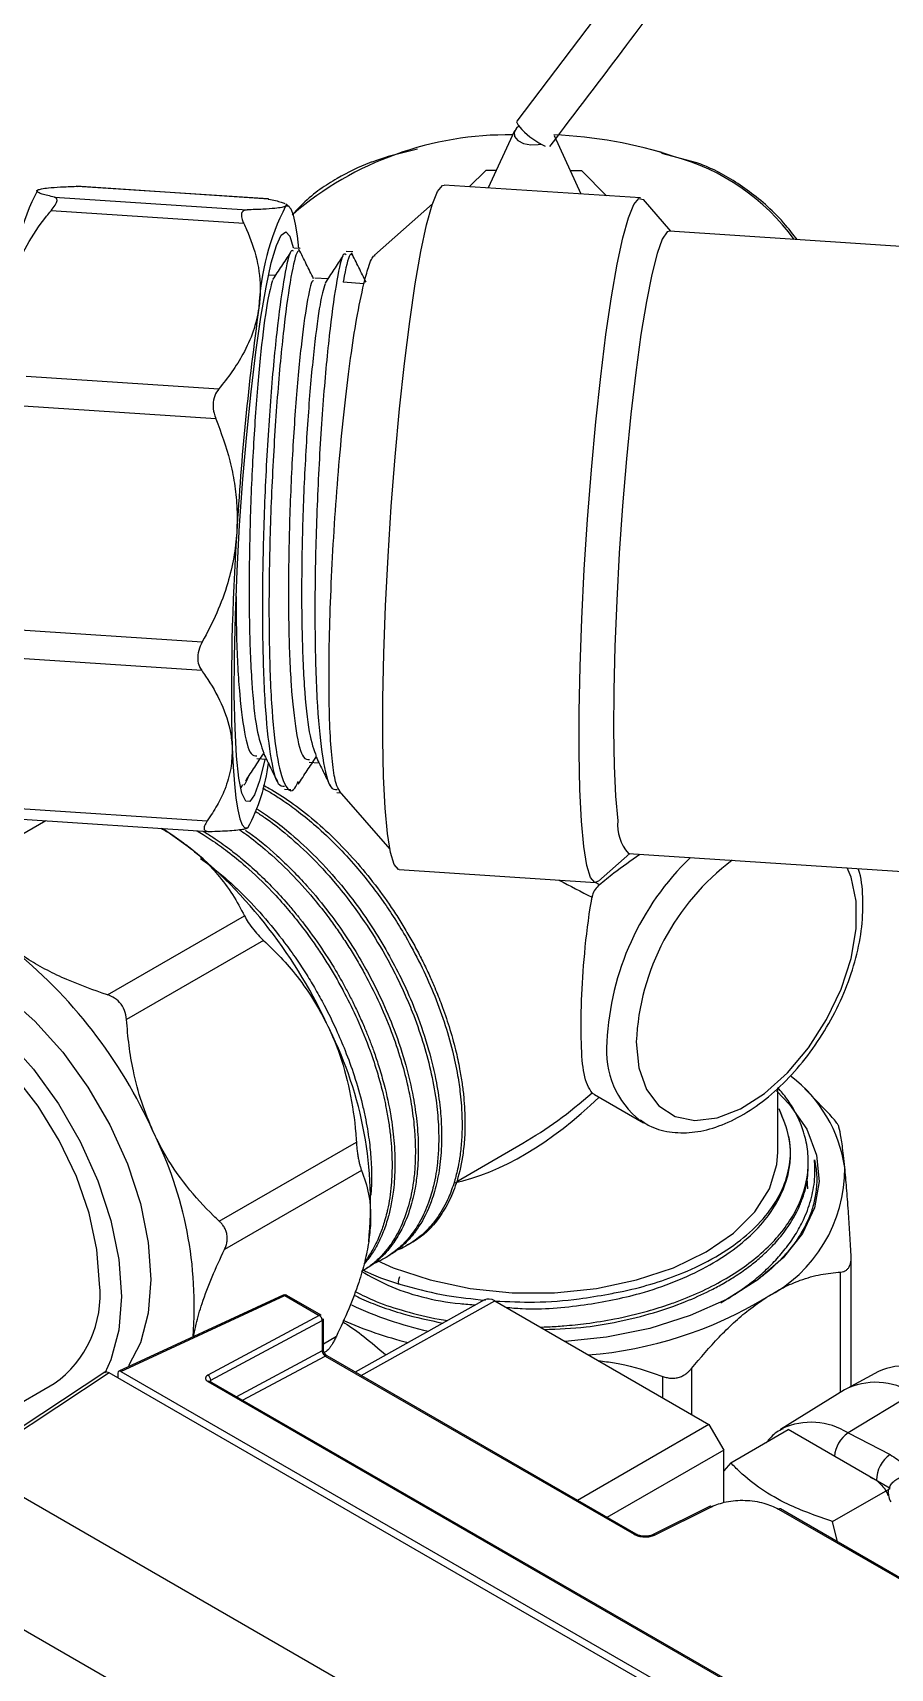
# Model space of a CAD drawing. Extents: x 75 to 2075, y 25 to 1460.
# Drawn here: x 1790.3 to 1841.9, y 620.3 to 718.7 of the extents above; entities that cross this region are included whole.
import ezdxf

# ---------------------------------------------------------------- set-up
doc = ezdxf.new("R2010")
doc.units = 0
doc.header["$LTSCALE"] = 5
doc.linetypes.add('SLD-KATı', pattern=[0])
doc.layers.get('0').update_dxf_attribs({"linetype": 'CONTINUOUS'})

msp = doc.modelspace()

# ---------------------------------------------------------------- linework, layer by layer
at = {"color": 7, "linetype": 'SLD-KATı'}
for p, q in [((1819.274, 712.766), (1817.691, 709.334)), ((1823.274, 708.966), (1821.659, 712.467)), ((1813.429, 711.67), (1812.641, 711.461)), ((1828.133, 711.467), (1827.366, 711.67)), ((1830.226, 710.852), (1828.118, 711.408)), ((1817.536, 710.385), (1816.549, 709.409)), ((1818.175, 710.383), (1817.536, 710.385)), ((1823.31, 710.368), (1822.626, 710.37)), ((1824.795, 708.865), (1823.31, 710.368)), ((1804.493, 708.666), (1792.916, 709.43)), ((1792.916, 709.43), (1792.976, 709.418)), ((1804.451, 708.672), (1792.977, 709.429)), ((1826.843, 708.73), (1815.045, 709.509)), ((1791.624, 708.779), (1803.201, 708.015)), ((1804.451, 708.667), (1804.493, 708.666)), ((1805.717, 708.205), (1805.524, 708.361)), ((1814.33, 708.372), (1810.854, 705.299)), ((1828.663, 706.731), (1827.015, 708.629)), ((1802.987, 707.2), (1791.41, 707.963)), ((1845.969, 705.589), (1828.582, 706.736)), ((1806.392, 705.695), (1805.997, 705.721)), ((1809.546, 705.487), (1809.152, 705.513)), ((1804.887, 704.072), (1804.502, 704.097)), ((1808.042, 703.864), (1807.265, 703.915)), ((1810.209, 703.576), (1808.967, 703.658)), ((1789.919, 698.016), (1801.496, 697.252)), ((1801.319, 695.455), (1789.741, 696.218)), ((1788.924, 682.801), (1800.502, 682.037)), ((1800.465, 680.311), (1788.887, 681.075)), ((1803.775, 675.019), (1804.357, 674.981)), ((1806.93, 674.811), (1807.511, 674.773)), ((1802.914, 673.451), (1802.818, 673.263)), ((1805.435, 673.187), (1805.83, 673.161)), ((1808.59, 672.979), (1808.821, 672.964)), ((1808.728, 673.071), (1811.77, 669.569)), ((1789.223, 672.048), (1800.801, 671.284)), ((1789.383, 671.397), (1800.858, 670.64)), ((1824.311, 667.647), (1826.194, 669.312)), ((1826.114, 669.318), (1843.5, 668.171)), ((1812.329, 668.348), (1824.127, 667.57)), ((1794.795, 660.817), (1803.034, 665.573)), ((1804.186, 664.089), (1795.946, 659.332)), ((1835.085, 651.353), (1835.085, 655.221)), ((1837.599, 654.258), (1836.69, 655.179)), ((1824.083, 654.819), (1827.018, 653.125)), ((1837.904, 653.944), (1837.587, 654.246)), ((1827.018, 653.125), (1826.845, 653.231)), ((1801.521, 647.204), (1809.761, 651.96)), ((1815.797, 649.6), (1819.771, 651.894)), ((1810.073, 650.26), (1801.834, 645.503)), ((1836.923, 650.568), (1836.923, 650.771)), ((1836.889, 649.15), (1836.859, 649.775)), ((1812.863, 645.784), (1813.038, 645.885)), ((1811.46, 644.974), (1811.635, 645.075)), ((1839.503, 637.286), (1839.503, 645.056)), ((1833.788, 643.619), (1832.413, 642.729)), ((1805.354, 642.748), (1795.488, 638.187)), ((1795.607, 638.171), (1805.468, 642.73)), ((1805.468, 642.73), (1807.534, 641.538)), ((1807.65, 641.545), (1805.584, 642.737)), ((1817.465, 642.471), (1809.684, 638.135)), ((1818.084, 642.406), (1830.953, 634.977)), ((1807.534, 641.538), (1800.836, 637.946)), ((1801.007, 637.637), (1807.705, 641.228)), ((1807.705, 641.228), (1807.705, 639.401)), ((1807.775, 639.501), (1807.775, 641.328)), ((1807.827, 639.312), (1807.958, 639.387)), ((1807.887, 639.098), (1826.458, 628.378)), ((1826.573, 628.385), (1808.003, 639.106)), ((1794.642, 638.122), (1788.292, 633.934)), ((1794.908, 638.083), (1788.605, 633.927)), ((1788.765, 635.799), (1791.604, 637.438)), ((1849.486, 606.576), (1794.908, 638.083)), ((1795.427, 638.068), (1795.422, 637.786)), ((1795.607, 638.171), (1849.689, 606.95)), ((1800.842, 637.563), (1848.882, 609.83)), ((1848.997, 609.837), (1800.958, 637.57)), ((1841.142, 638.164), (1839.253, 637.152)), ((1839.091, 637.059), (1835.252, 634.675)), ((1843.222, 636.851), (1839.315, 634.471)), ((1830.953, 634.977), (1823.054, 630.417)), ((1830.953, 634.977), (1831.837, 633.446)), ((1832.259, 632.676), (1835.711, 634.669)), ((1841.834, 631.133), (1835.711, 634.669)), ((1839.315, 634.471), (1841.84, 633.166)), ((1831.837, 633.446), (1824.822, 629.396)), ((1831.837, 630.279), (1831.837, 633.446)), ((1840.632, 601.206), (1786.509, 632.45)), ((1832.259, 632.676), (1831.837, 632.186)), ((1838.383, 629.141), (1841.834, 631.133)), ((1830.983, 630.052), (1827.563, 628.349)), ((1827.684, 628.335), (1831.104, 630.038)), ((1835.134, 629.897), (1849.041, 621.868)), ((1849.157, 621.876), (1835.249, 629.904)), ((1838.676, 627.926), (1838.383, 629.141)), ((1837.126, 595.284), (1783.315, 626.349))]:
    msp.add_line(p, q, dxfattribs=at)
at = {"color": 8, "linetype": 'SLD-KATı'}
for p, q in [((1791.102, 671.284), (1785.397, 667.99)), ((1838.868, 636.92), (1838.868, 644.147)), ((1810.046, 637.926), (1818.084, 642.406)), ((1807.775, 639.828), (1808.56, 640.281)), ((1807.705, 639.401), (1802.562, 636.644)), ((1802.922, 636.436), (1807.887, 639.098)), ((1829.904, 638.349), (1829.904, 635.583)), ((1801.007, 637.542), (1801.007, 637.637)), ((1828.181, 636.578), (1828.181, 637.869)), ((1840.645, 631.82), (1841.025, 631.624)), ((1841.025, 631.624), (1841.042, 631.591))]:
    msp.add_line(p, q, dxfattribs=at)
at = {"color": 7, "linetype": 'SLD-KATı', "flags": 128}
for points in [[(1715.01, 779.229), (1716.336, 776.042), (1718.239, 772.501), (1720.095, 769.697), (1721.813, 767.51), (1723.324, 765.839), (1724.688, 764.496), (1726.995, 762.522), (1729.669, 760.613), (1732.747, 758.818), (1736.274, 757.184), (1740.258, 755.77), (1744.163, 754.744), (1747.643, 754.079), (1750.859, 753.641), (1755.65, 753.26), (1761.042, 753.156), (1766.578, 753.345), (1772.102, 753.782), (1777.485, 754.406), (1781.962, 755.051), (1785.365, 755.604), (1788.671, 756.188), (1792.662, 756.946), (1799.385, 758.32), (1805.623, 759.668), (1811.28, 760.913), (1816.68, 762.081), (1820.919, 762.952), (1824.96, 763.714), (1828.541, 764.3), (1831.658, 764.709), (1834.652, 764.971), (1837.218, 765.043), (1839.613, 764.916), (1841.418, 764.622), (1842.752, 764.225), (1843.847, 763.704), (1844.787, 762.984), (1845.633, 761.779), (1846.108, 759.983), (1846.063, 757.789), (1845.692, 755.816), (1844.991, 753.47), (1843.915, 750.719), (1842.57, 747.827), (1841.203, 745.199), (1839.955, 742.966), (1838.786, 740.975), (1837.057, 738.161), (1835.472, 735.687), (1833.466, 732.664), (1830.958, 729.015), (1827.854, 724.653), (1824.045, 719.473), (1819.406, 713.355), (1819.406, 713.355)], [(1819.534, 713.043), (1819.394, 712.932), (1819.245, 712.685), (1819.273, 712.423), (1819.471, 712.188), (1819.811, 712.014), (1820.24, 711.929), (1820.693, 711.944), (1820.85, 711.975)], [(1819.406, 713.355), (1819.394, 713.3), (1819.484, 713.111), (1819.712, 712.843)], [(1811.627, 670.511), (1811.487, 672.045), (1811.393, 673.938), (1811.349, 676.151), (1811.354, 678.636), (1811.409, 681.341), (1811.513, 684.207), (1811.663, 687.174), (1811.856, 690.179), (1812.088, 693.156), (1812.354, 696.044), (1812.649, 698.78), (1812.965, 701.306), (1813.297, 703.568), (1813.638, 705.518), (1813.979, 707.115), (1814.314, 708.324), (1814.636, 709.119), (1814.938, 709.485), (1815.045, 709.509)], [(1806.308, 705.701), (1806.224, 706.451), (1806.112, 707.155), (1805.984, 707.689), (1805.839, 708.048), (1805.681, 708.229), (1805.51, 708.231)], [(1823.425, 669.733), (1823.285, 671.266), (1823.192, 673.16), (1823.147, 675.373), (1823.152, 677.858), (1823.207, 680.562), (1823.311, 683.429), (1823.461, 686.396), (1823.654, 689.4), (1823.886, 692.378), (1824.152, 695.265), (1824.447, 698.001), (1824.764, 700.527), (1825.096, 702.79), (1825.436, 704.74), (1825.777, 706.336), (1826.113, 707.545), (1826.434, 708.341), (1826.736, 708.706), (1827.011, 708.633), (1827.015, 708.629)], [(1802.469, 676.842), (1802.424, 678.855), (1802.431, 681.146), (1802.487, 683.653), (1802.593, 686.313), (1802.744, 689.057), (1802.938, 691.813), (1803.169, 694.511), (1803.431, 697.08), (1803.717, 699.453), (1804.021, 701.57), (1804.333, 703.376), (1804.647, 704.823), (1804.953, 705.874), (1805.244, 706.503), (1805.513, 706.692), (1805.752, 706.437), (1805.956, 705.745), (1805.959, 705.727)], [(1828.582, 706.736), (1828.44, 706.686), (1828.148, 706.257), (1827.838, 705.4), (1827.516, 704.137), (1827.19, 702.495), (1826.867, 700.515), (1826.556, 698.242), (1826.264, 695.73), (1825.997, 693.037), (1825.762, 690.226), (1825.564, 687.364), (1825.407, 684.518), (1825.296, 681.753), (1825.234, 679.136), (1825.22, 676.728), (1825.257, 674.584), (1825.343, 672.755), (1825.475, 671.284)], [(1804.266, 674.994), (1804.255, 674.939), (1803.944, 673.686), (1803.644, 672.843), (1803.363, 672.433), (1803.108, 672.466), (1802.886, 672.941), (1802.702, 673.846), (1802.562, 675.158), (1802.469, 676.842)], [(1802.296, 675.688), (1802.351, 674.522), (1802.427, 673.501), (1802.521, 672.634), (1802.633, 671.931), (1802.761, 671.397), (1802.905, 671.037), (1803.064, 670.856), (1803.235, 670.855)], [(1798.125, 670.82), (1798.226, 670.755), (1799.519, 669.843)], [(1812.329, 668.348), (1812.295, 668.354), (1812.035, 668.646), (1811.811, 669.37), (1811.627, 670.511)], [(1824.311, 667.647), (1824.093, 667.575), (1823.834, 667.867), (1823.609, 668.592), (1823.425, 669.733)], [(1782.713, 663.488), (1783.182, 663.429), (1784.968, 662.951), (1786.81, 662.073), (1788.652, 660.824), (1790.438, 659.241), (1792.113, 657.371), (1793.628, 655.272), (1794.935, 653.008), (1795.995, 650.647), (1796.777, 648.261), (1797.255, 645.922), (1797.416, 643.702), (1797.255, 641.668), (1796.777, 639.882), (1796.071, 638.508)], [(1782.713, 662.099), (1783.2, 661.93), (1785.042, 661.053), (1786.884, 659.804), (1788.67, 658.22), (1790.345, 656.35), (1791.86, 654.252), (1793.167, 651.987), (1794.228, 649.626), (1795.009, 647.24), (1795.488, 644.902), (1795.649, 642.682), (1795.488, 640.648), (1795.009, 638.862), (1794.647, 638.064)], [(1794.323, 643.447), (1794.165, 645.508), (1793.696, 647.68), (1792.933, 649.891), (1791.901, 652.065), (1790.635, 654.128), (1789.179, 656.01), (1787.582, 657.647), (1785.898, 658.982), (1784.186, 659.971), (1782.509, 660.577)], [(1835.006, 655.049), (1835.802, 654.223), (1836.825, 652.739), (1837.423, 651.18), (1837.58, 649.586), (1837.292, 647.998), (1836.566, 646.457), (1835.422, 645.003), (1833.888, 643.674), (1832.005, 642.505), (1829.821, 641.524), (1827.393, 640.759), (1824.785, 640.229), (1822.318, 639.962)], [(1811.008, 644.833), (1811.973, 644.408), (1814.19, 643.669), (1816.596, 643.163), (1819.117, 642.906), (1821.678, 642.906), (1824.199, 643.163), (1826.605, 643.669), (1828.822, 644.408), (1830.783, 645.358), (1832.429, 646.49), (1833.709, 647.77), (1834.584, 649.159), (1835.029, 650.614), (1835.085, 651.353)], [(1835.252, 634.675), (1835.331, 634.722), (1835.354, 634.736)]]:
    msp.add_lwpolyline(points, dxfattribs=at)
at = {"color": 8, "linetype": 'SLD-KATı', "flags": 128}
msp.add_lwpolyline([(1826.585, 657.989), (1826.74, 656.433), (1827.197, 655.129), (1827.936, 654.137), (1828.922, 653.504), (1830.109, 653.26), (1831.44, 653.416), (1832.855, 653.965), (1834.286, 654.881), (1835.667, 656.121), (1836.934, 657.628), (1838.026, 659.33), (1838.894, 661.149), (1839.496, 662.999), (1839.804, 664.793), (1839.804, 666.448), (1839.496, 667.887), (1839.257, 668.451)], dxfattribs=at)
at = {"color": 7, "linetype": 'SLD-KATı'}
for centre, radius, start, end in [((1818.85, 692.694), 19.83, 89.10243, 130.54416), ((1823.085, 716.117), 4.7, 224.15047, 245.16442), ((1820.632, 686.241), 26.3, 71.83773, 87.81691), ((1825.312, 698.358), 13.345, 36.21373, 74.7168), ((1803.562, 702.544), 14.571, 152.75801, 177.81624), ((1818.465, 701.561), 14.571, 152.75801, 177.81624), ((1964.249, 679.471), 161.936, 171.96137, 176.75536), ((1943.339, 679.142), 141.086, 176.14129, 181.40287), ((1793.901, 675.962), 10.639, 331.31588, 353.41974), ((1828.008, 671.019), 2.546, 174.03239, 221.93384), ((1780.91, 646.49), 29.86, 24.15272, 51.45185), ((1770.304, 640.367), 29.86, 24.15272, 51.45185), ((1787.284, 648.281), 23.333, 354.27641, 26.5436), ((1830.65, 649.143), 8.565, 8.6793, 52.22653), ((1776.396, 642.067), 23.624, 355.58727, 26.43498), ((1830.409, 650.362), 8.709, 297.17439, 0.48368), ((1787.824, 642.768), 6.534, 305.34553, 5.96665), ((1821.8, 663.342), 24.25, 274.48367, 301.26645), ((1807.599, 641.436), 0.12, 64.71696, 122.51678), ((1807.652, 641.34), 0.124, 295.38794, 354.63803), ((1818.765, 663.543), 24.359, 246.21734, 255.98728), ((1819.092, 662.877), 22.839, 245.06748, 257.35415), ((1842.829, 634.292), 4.223, 57.77909, 113.53214), ((1800.644, 637.638), 0.363, 359.73288, 57.99817), ((1840.977, 633.402), 4.114, 56.93978, 117.29593), ((1842.872, 631.635), 1.847, 123.9828, 180.34609), ((1831.03, 629.936), 0.126, 54.14781, 112.08549), ((1835.198, 629.795), 0.12, 64.73311, 122.51549)]:
    msp.add_arc(centre, radius, start, end, dxfattribs=at)
at = {"color": 8, "linetype": 'SLD-KATı'}
for centre, radius, start, end in [((1841.3, 657.201), 16.502, 133.99729, 177.26088), ((1841.048, 657.333), 14.478, 126.93183, 177.40214), ((1830.156, 657.454), 5.366, 174.27036, 231.90283), ((1805.395, 642.636), 0.119, 52.10048, 110.24421), ((1805.533, 642.629), 0.12, 64.71696, 122.51678), ((1807.652, 639.513), 0.124, 295.38794, 354.63803), ((1807.952, 638.997), 0.12, 64.71696, 122.51678), ((1800.907, 637.461), 0.12, 64.71696, 122.51678), ((1837.09, 630.953), 4.162, 57.6899, 114.65932), ((1840.364, 632.926), 1.868, 124.18158, 175.95594), ((1826.522, 628.277), 0.12, 64.2656, 122.55267), ((1827.611, 628.233), 0.125, 54.11916, 112.46202)]:
    msp.add_arc(centre, radius, start, end, dxfattribs=at)
for major_axis, ratio, start_param, end_param in [((15.323, -8.11), 0.035197, 4.831708, 4.963258), ((14.684, -9.216), 0.035338, 1.319935, 1.335378), ((10.189, 19.118), 0.553327, 3.577829, 4.181266), ((11.463, 18.382), 0.553327, 3.945746, 4.218863)]:
    msp.add_ellipse((1820.397, 669.215), major_axis=major_axis, ratio=ratio, start_param=start_param, end_param=end_param, dxfattribs=at)
at = {"color": 7, "linetype": 'SLD-KATı'}
for centre, major_axis, ratio, start_param, end_param in [((1818.084, 641.386), (-0.625, 1.083), 0.577338, 5.497906, 6.274459), ((1795.604, 637.965), (-0.122, 0.219), 0.586305, 5.506852, 7.074909)]:
    msp.add_ellipse(centre, major_axis=major_axis, ratio=ratio, start_param=start_param, end_param=end_param, dxfattribs=at)
for points, knots in [([(1821.389, 711.832), (1822.945, 713.871), (1825.827, 717.646), (1829.672, 722.877), (1832.82, 727.293), (1835.369, 730.996), (1837.414, 734.073), (1839.111, 736.717), (1840.478, 738.927), (1841.612, 740.831), (1842.621, 742.584), (1843.662, 744.473), (1845.073, 747.19), (1846.605, 750.516), (1847.891, 754.109), (1848.596, 757.287), (1848.71, 760.079), (1848.199, 762.438), (1847.157, 764.218), (1845.784, 765.495), (1844.279, 766.35), (1842.644, 766.934), (1840.721, 767.338), (1838.407, 767.552), (1835.646, 767.554), (1832.635, 767.348), (1829.397, 766.967), (1825.935, 766.435), (1822.098, 765.742), (1817.113, 764.74), (1810.767, 763.366), (1802.946, 761.631), (1795.918, 760.128), (1790.329, 759.032), (1786.666, 758.36), (1783.108, 757.755), (1779.1, 757.136), (1774.293, 756.505), (1768.939, 755.976), (1763.418, 755.66), (1758.043, 755.623), (1753.379, 755.87), (1749.476, 756.304), (1746.009, 756.872), (1742.292, 757.725), (1738.448, 758.947), (1734.83, 760.496), (1731.678, 762.235), (1728.981, 764.086), (1726.926, 765.798), (1725.271, 767.393), (1723.778, 769.015), (1722.308, 770.857), (1720.86, 772.962), (1719.475, 775.31), (1718.069, 778.124), (1717.282, 780.177), (1716.855, 781.288)], [0, 0, 0, 0, 0.027904, 0.05168, 0.071889, 0.088998, 0.103384, 0.115349, 0.126837, 0.135477, 0.143439, 0.153059, 0.164223, 0.185851, 0.207693, 0.228405, 0.248975, 0.270764, 0.291802, 0.309303, 0.324858, 0.34018, 0.35689, 0.376686, 0.397549, 0.42015, 0.440774, 0.462763, 0.486439, 0.51075, 0.55028, 0.589756, 0.631865, 0.651566, 0.667811, 0.681533, 0.698498, 0.719451, 0.741554, 0.762946, 0.783494, 0.801778, 0.813779, 0.825528, 0.839049, 0.854135, 0.868677, 0.882491, 0.895764, 0.908587, 0.916871, 0.926563, 0.939107, 0.950695, 0.964462, 0.980757, 1, 1, 1, 1]), ([(1812.641, 711.461), (1812.64, 711.461), (1811.986, 711.333), (1811.363, 711.121), (1810.741, 710.91)], [0, 0, 0, 0, 0.001759, 1, 1, 1, 1]), ([(1810.741, 710.91), (1810.678, 710.887), (1809.978, 710.632), (1808.598, 709.949), (1807.021, 708.919), (1806.116, 707.943), (1805.906, 707.716)], [0, 0, 0, 0, 0.040871, 0.452858, 0.873148, 1, 1, 1, 1]), ([(1836.25, 706.231), (1836.026, 706.52), (1835.079, 707.743), (1833.341, 709.221), (1831.563, 710.322), (1830.538, 710.729), (1830.226, 710.852)], [0, 0, 0, 0, 0.11056, 0.467498, 0.837798, 1, 1, 1, 1]), ([(1791.624, 708.779), (1791.344, 708.842), (1790.921, 708.937), (1790.63, 709.052), (1790.514, 709.137), (1790.575, 709.187), (1790.607, 709.214)], [0, 0, 0, 0, 0.382246, 0.577663, 0.77475, 1, 1, 1, 1]), ([(1790.607, 709.214), (1790.674, 709.238), (1790.809, 709.285), (1791.271, 709.345), (1791.95, 709.396), (1792.592, 709.418), (1792.916, 709.43)], [0, 0, 0, 0, 0.220853, 0.444668, 0.720511, 1, 1, 1, 1]), ([(1791.41, 707.963), (1791.503, 708.082), (1791.688, 708.321), (1791.793, 708.591), (1791.752, 708.735), (1791.661, 708.766), (1791.624, 708.779)], [0, 0, 0, 0, 0.280694, 0.562832, 0.82575, 1, 1, 1, 1]), ([(1805.51, 708.231), (1805.443, 708.207), (1805.309, 708.159), (1804.847, 708.099), (1804.168, 708.048), (1803.525, 708.026), (1803.201, 708.015)], [0, 0, 0, 0, 0.220853, 0.444668, 0.720511, 1, 1, 1, 1]), ([(1804.493, 708.666), (1804.777, 708.602), (1805.206, 708.507), (1805.402, 708.422), (1805.468, 708.394)], [0, 0, 0, 0, 0.6617108, 1, 1, 1, 1]), ([(1805.518, 708.354), (1805.538, 708.34), (1805.605, 708.295), (1805.549, 708.257), (1805.51, 708.231)], [0, 0, 0, 0, 0.306246, 1, 1, 1, 1]), ([(1789.002, 703.099), (1789.065, 703.427), (1789.247, 704.379), (1789.922, 705.923), (1790.774, 707.189), (1791.32, 707.854), (1791.41, 707.963)], [0, 0, 0, 0, 0.191127, 0.553705, 0.926736, 1, 1, 1, 1]), ([(1803.201, 708.015), (1803.111, 708.001), (1802.93, 707.973), (1802.827, 707.76), (1802.864, 707.482), (1802.952, 707.28), (1802.987, 707.2)], [0, 0, 0, 0, 0.280694, 0.562832, 0.82575, 1, 1, 1, 1]), ([(1802.987, 707.2), (1803.043, 707.081), (1803.374, 706.373), (1803.837, 705.022), (1804.046, 703.419), (1803.94, 702.446), (1803.905, 702.116)], [0, 0, 0, 0, 0.073265, 0.436543, 0.808871, 1, 1, 1, 1]), ([(1805.985, 705.528), (1805.933, 705.565), (1805.782, 705.673), (1805.436, 704.168), (1805.019, 701.273), (1804.623, 697.18), (1804.312, 692.381), (1804.122, 687.292), (1804.095, 682.421), (1804.237, 678.191), (1804.564, 675.097), (1804.974, 673.362), (1805.315, 673.366), (1805.448, 673.368)], [0, 0, 0, 0, 0.051599, 0.14993, 0.248482, 0.346744, 0.445361, 0.543558, 0.642235, 0.740372, 0.839106, 0.937187, 1, 1, 1, 1]), ([(1806.379, 705.502), (1806.327, 705.539), (1806.177, 705.647), (1805.83, 704.142), (1805.413, 701.247), (1805.017, 697.154), (1804.706, 692.354), (1804.517, 687.267), (1804.489, 682.391), (1804.632, 678.181), (1804.955, 675.013), (1805.438, 673.311), (1805.901, 672.869), (1806.205, 673.498), (1806.277, 673.647)], [0, 0, 0, 0, 0.048382, 0.140583, 0.23299, 0.325126, 0.417595, 0.50967, 0.602195, 0.694214, 0.786792, 0.878758, 0.971385, 1, 1, 1, 1]), ([(1805.787, 705.436), (1805.61, 705.167), (1805.256, 704.63), (1804.901, 704.093), (1804.724, 703.824)], [0, 0, 0, 0, 0.50001, 1, 1, 1, 1]), ([(1807.193, 703.87), (1807.045, 704.167), (1806.751, 704.76), (1806.457, 705.352), (1806.31, 705.649)], [0, 0, 0, 0, 0.499993, 1, 1, 1, 1]), ([(1809.139, 705.32), (1809.087, 705.357), (1808.937, 705.465), (1808.59, 703.959), (1808.173, 701.064), (1807.777, 696.972), (1807.467, 692.172), (1807.277, 687.084), (1807.249, 682.213), (1807.391, 677.983), (1807.719, 674.889), (1808.128, 673.154), (1808.469, 673.158), (1808.603, 673.16)], [0, 0, 0, 0, 0.051599, 0.14993, 0.248482, 0.346744, 0.445361, 0.543558, 0.642235, 0.740372, 0.839106, 0.937187, 1, 1, 1, 1]), ([(1808.941, 705.227), (1808.764, 704.959), (1808.41, 704.422), (1808.056, 703.885), (1807.878, 703.616)], [0, 0, 0, 0, 0.50001, 1, 1, 1, 1]), ([(1809.534, 705.294), (1809.482, 705.332), (1809.332, 705.444), (1809.113, 704.48), (1808.973, 703.689), (1808.967, 703.658)], [0, 0, 0, 0, 0.3352264, 0.9740678, 1, 1, 1, 1]), ([(1810.347, 703.662), (1810.2, 703.959), (1809.906, 704.551), (1809.611, 705.144), (1809.464, 705.441)], [0, 0, 0, 0, 0.499993, 1, 1, 1, 1]), ([(1810.209, 703.576), (1810.302, 703.919), (1810.514, 704.698), (1810.744, 705.257), (1810.863, 705.275), (1810.883, 705.278)], [0, 0, 0, 0, 0.396278, 0.899243, 1, 1, 1, 1]), ([(1804.723, 703.775), (1804.624, 703.434), (1804.417, 702.721), (1804.063, 700.059), (1803.727, 696.438), (1803.466, 692.134), (1803.312, 687.588), (1803.304, 683.22), (1803.45, 679.472), (1803.743, 676.619), (1804.049, 675.764), (1804.197, 675.348)], [0, 0, 0, 0, 0.103213, 0.216156, 0.328767, 0.441785, 0.554322, 0.66741, 0.779877, 0.893029, 1, 1, 1, 1]), ([(1807.183, 703.738), (1807.162, 703.747), (1807.055, 703.793), (1806.785, 702.499), (1806.431, 699.941), (1806.093, 696.271), (1805.832, 691.981), (1805.678, 687.429), (1805.67, 683.072), (1805.813, 679.289), (1806.123, 676.52), (1806.504, 674.968), (1806.818, 674.971), (1806.941, 674.972)], [0, 0, 0, 0, 0.025946, 0.12692, 0.228121, 0.329023, 0.43029, 0.531126, 0.632456, 0.73323, 0.834617, 0.935334, 1, 1, 1, 1]), ([(1807.877, 703.567), (1807.778, 703.226), (1807.572, 702.513), (1807.218, 699.851), (1806.882, 696.23), (1806.62, 691.926), (1806.467, 687.38), (1806.458, 683.012), (1806.604, 679.264), (1806.898, 676.411), (1807.203, 675.556), (1807.351, 675.14)], [0, 0, 0, 0, 0.103213, 0.216156, 0.328767, 0.441785, 0.554322, 0.66741, 0.779877, 0.893029, 1, 1, 1, 1]), ([(1808.759, 673.079), (1808.683, 673.196), (1808.518, 673.45), (1808.329, 674.58), (1808.187, 676.269), (1808.114, 678.47), (1808.112, 681.077), (1808.181, 683.998), (1808.319, 687.116), (1808.52, 690.314), (1808.776, 693.468), (1809.078, 696.459), (1809.413, 699.159), (1809.795, 701.685), (1810.063, 702.907), (1810.209, 703.576)], [0, 0, 0, 0, 0.065066, 0.141626, 0.218187, 0.294748, 0.371308, 0.447869, 0.52443, 0.60099, 0.677551, 0.754112, 0.830672, 0.907233, 1, 1, 1, 1]), ([(1803.905, 702.116), (1803.807, 701.647), (1803.611, 700.7), (1803.014, 699.42), (1802.304, 698.265), (1801.766, 697.59), (1801.496, 697.252)], [0, 0, 0, 0, 0.272941, 0.55138, 0.774807, 1, 1, 1, 1]), ([(1801.496, 697.252), (1801.404, 697.119), (1801.22, 696.853), (1801.125, 696.328), (1801.177, 695.845), (1801.278, 695.566), (1801.319, 695.455)], [0, 0, 0, 0, 0.280694, 0.562832, 0.82575, 1, 1, 1, 1]), ([(1801.319, 695.455), (1801.628, 694.617), (1802.094, 693.351), (1802.447, 691.577), (1802.613, 690.145), (1802.587, 689.161), (1802.573, 688.636)], [0, 0, 0, 0, 0.382246, 0.577663, 0.77475, 1, 1, 1, 1]), ([(1802.573, 688.636), (1802.524, 688.124), (1802.426, 687.093), (1802.023, 685.462), (1801.406, 683.754), (1800.804, 682.612), (1800.502, 682.037)], [0, 0, 0, 0, 0.220853, 0.444668, 0.720511, 1, 1, 1, 1]), ([(1802.543, 684.76), (1802.541, 684.291), (1802.531, 682.376), (1802.665, 679.515), (1802.966, 676.724), (1803.349, 675.177), (1803.664, 675.179), (1803.786, 675.18)], [0, 0, 0, 0, 0.081734, 0.333505, 0.58681, 0.83844, 1, 1, 1, 1]), ([(1800.502, 682.037), (1800.419, 681.866), (1800.254, 681.524), (1800.2, 680.996), (1800.291, 680.587), (1800.415, 680.389), (1800.465, 680.311)], [0, 0, 0, 0, 0.2806938, 0.5628322, 0.8257499, 1, 1, 1, 1]), ([(1800.465, 680.311), (1800.541, 680.203), (1800.997, 679.558), (1801.7, 678.327), (1802.198, 676.87), (1802.271, 675.987), (1802.296, 675.688)], [0, 0, 0, 0, 0.073265, 0.436543, 0.808871, 1, 1, 1, 1]), ([(1802.296, 675.688), (1802.285, 675.262), (1802.263, 674.403), (1801.906, 673.244), (1801.414, 672.199), (1801.006, 671.59), (1800.801, 671.284)], [0, 0, 0, 0, 0.272941, 0.55138, 0.774807, 1, 1, 1, 1]), ([(1803.113, 673.692), (1803.292, 673.965), (1803.652, 674.51), (1804.01, 675.054), (1804.19, 675.326)], [0, 0, 0, 0, 0.500035, 1, 1, 1, 1]), ([(1804.192, 675.322), (1804.334, 675.029), (1804.617, 674.443), (1804.901, 673.856), (1805.044, 673.563)], [0, 0, 0, 0, 0.4999714, 1, 1, 1, 1]), ([(1806.267, 673.484), (1806.447, 673.757), (1806.806, 674.302), (1807.165, 674.846), (1807.344, 675.118)], [0, 0, 0, 0, 0.500035, 1, 1, 1, 1]), ([(1807.346, 675.114), (1807.488, 674.821), (1807.772, 674.235), (1808.056, 673.648), (1808.198, 673.355)], [0, 0, 0, 0, 0.499971, 1, 1, 1, 1]), ([(1803.265, 673.923), (1803.208, 673.792), (1803.12, 673.588), (1803.035, 673.47), (1803.005, 673.427)], [0, 0, 0, 0, 0.641744, 1, 1, 1, 1]), ([(1804.123, 673.256), (1804.324, 673.141), (1804.751, 672.897), (1805.471, 672.425), (1806.342, 671.794), (1807.413, 670.914), (1808.575, 669.817), (1809.666, 668.631), (1810.555, 667.543), (1811.303, 666.536), (1812.011, 665.492), (1812.807, 664.192), (1813.626, 662.664), (1814.669, 660.362), (1815.418, 658.094), (1815.841, 656.081), (1815.999, 654.978), (1816.088, 654.02), (1816.124, 653.092), (1816.096, 652.1), (1816.008, 651.22), (1815.864, 650.377), (1815.645, 649.507), (1815.27, 648.488), (1814.772, 647.587), (1814.304, 646.988), (1813.941, 646.6), (1813.609, 646.295), (1813.185, 645.97), (1812.722, 645.713), (1812.42, 645.513), (1812.236, 645.477), (1812.232, 645.476)], [0, 0, 0, 0, 0.020834, 0.044348, 0.075082, 0.112136, 0.158366, 0.202221, 0.236875, 0.265249, 0.296758, 0.331403, 0.379144, 0.426479, 0.522933, 0.564882, 0.596742, 0.618508, 0.649903, 0.681298, 0.712693, 0.737398, 0.769517, 0.809047, 0.860273, 0.89336, 0.905333, 0.928869, 0.952406, 0.975942, 0.999479, 1, 1, 1, 1]), ([(1804.162, 673.425), (1804.283, 673.361), (1804.827, 673.076), (1805.863, 672.39), (1807.678, 670.992), (1809.884, 668.797), (1811.615, 666.494), (1812.626, 664.88), (1813.101, 664.063), (1813.548, 663.234), (1813.895, 662.533), (1814.204, 661.871), (1814.52, 661.149), (1814.926, 660.126), (1815.356, 658.874), (1815.715, 657.582), (1815.962, 656.442), (1816.118, 655.501), (1816.217, 654.675), (1816.275, 653.886), (1816.295, 653.118), (1816.273, 652.244), (1816.162, 651.04), (1815.872, 649.704), (1815.372, 648.425), (1814.564, 647.084), (1813.741, 646.266), (1813.074, 645.91), (1813.036, 645.89)], [0, 0, 0, 0, 0.012888, 0.058116, 0.110576, 0.209679, 0.307691, 0.331887, 0.356082, 0.380278, 0.404474, 0.416588, 0.437129, 0.466095, 0.503483, 0.543476, 0.57646, 0.602431, 0.626615, 0.650798, 0.674982, 0.699165, 0.735835, 0.797426, 0.847057, 0.896688, 0.994097, 1, 1, 1, 1]), ([(1803.737, 671.819), (1803.917, 671.702), (1804.494, 671.325), (1805.583, 670.476), (1807.009, 669.188), (1808.334, 667.75), (1809.411, 666.4), (1810.436, 664.966), (1811.327, 663.525), (1812.101, 662.073), (1812.645, 660.932), (1813.46, 659.004), (1814.147, 656.814), (1814.561, 654.564), (1814.707, 653.026), (1814.719, 651.773), (1814.651, 650.806), (1814.544, 650.024), (1814.383, 649.214), (1814.084, 648.206), (1813.608, 647.161), (1813.027, 646.309), (1812.494, 645.737), (1812.031, 645.344), (1811.588, 645.041), (1811.155, 644.799), (1810.858, 644.68), (1810.727, 644.629)], [0, 0, 0, 0, 0.0192885, 0.062081, 0.1184771, 0.1786198, 0.2179404, 0.2536615, 0.3151952, 0.3481618, 0.3809596, 0.4135888, 0.5131032, 0.5662138, 0.6114147, 0.6535396, 0.6859837, 0.7087427, 0.7357939, 0.7751651, 0.8277328, 0.8740352, 0.9074233, 0.9319201, 0.956417, 0.980914, 1, 1, 1, 1]), ([(1803.819, 671.977), (1804.135, 671.77), (1804.812, 671.325), (1806.002, 670.368), (1807.39, 669.083), (1808.763, 667.557), (1809.952, 666.018), (1810.959, 664.525), (1811.858, 662.989), (1812.677, 661.371), (1813.455, 659.549), (1814.122, 657.564), (1814.573, 655.654), (1814.806, 654.059), (1814.904, 652.585), (1814.875, 651.402), (1814.767, 650.433), (1814.652, 649.765), (1814.506, 649.144), (1814.216, 648.191), (1813.789, 647.268), (1813.239, 646.475), (1812.776, 645.943), (1812.266, 645.471), (1811.836, 645.206), (1811.632, 645.08)], [0, 0, 0, 0, 0.0350457, 0.075321, 0.1345964, 0.1963669, 0.2440069, 0.2914509, 0.3402244, 0.3857912, 0.4369376, 0.5012463, 0.560487, 0.6078854, 0.6484832, 0.7017261, 0.7273085, 0.7521902, 0.776371, 0.799851, 0.869391, 0.9031204, 0.9283112, 0.9660624, 1, 1, 1, 1]), ([(1798.029, 670.827), (1798.139, 670.766), (1798.675, 670.468), (1799.145, 670.12), (1799.519, 669.843)], [0, 0, 0, 0, 0.2039534, 1, 1, 1, 1]), ([(1800.801, 671.284), (1800.733, 671.178), (1800.599, 670.965), (1800.594, 670.744), (1800.725, 670.646), (1800.868, 670.641), (1800.926, 670.639)], [0, 0, 0, 0, 0.280694, 0.562832, 0.82575, 1, 1, 1, 1]), ([(1800.926, 670.639), (1801.363, 670.655), (1802.023, 670.679), (1802.649, 670.734), (1803.038, 670.786), (1803.166, 670.831), (1803.235, 670.855)], [0, 0, 0, 0, 0.382246, 0.577663, 0.77475, 1, 1, 1, 1]), ([(1802.72, 670.747), (1802.863, 670.65), (1803.391, 670.29), (1804.44, 669.443), (1805.795, 668.184), (1807.017, 666.831), (1807.809, 665.838), (1808.351, 665.11), (1808.803, 664.469), (1809.321, 663.68), (1809.814, 662.874), (1810.409, 661.822), (1811.125, 660.406), (1811.852, 658.689), (1812.425, 657.001), (1812.813, 655.537), (1813.087, 654.16), (1813.241, 652.961), (1813.304, 651.928), (1813.311, 651.082), (1813.271, 650.244), (1813.147, 649.164), (1812.857, 647.865), (1812.381, 646.689), (1811.866, 645.842), (1811.4, 645.244), (1810.893, 644.745), (1810.429, 644.378), (1810.136, 644.22), (1810.051, 644.174)], [0, 0, 0, 0, 0.016216, 0.059878, 0.120853, 0.176673, 0.212609, 0.22551, 0.251093, 0.276675, 0.302257, 0.327839, 0.375002, 0.431714, 0.48224, 0.526445, 0.564325, 0.609273, 0.639988, 0.665519, 0.694684, 0.727483, 0.783473, 0.847626, 0.885325, 0.915275, 0.951912, 0.985976, 1, 1, 1, 1]), ([(1799.519, 669.843), (1799.866, 669.561), (1800.565, 668.994), (1801.505, 667.987), (1802.361, 666.846), (1802.809, 666), (1803.034, 665.573)], [0, 0, 0, 0, 0.2208532, 0.4446677, 0.7205109, 1, 1, 1, 1]), ([(1800.156, 670.686), (1800.286, 670.611), (1800.581, 670.438), (1801.205, 670.033), (1802.061, 669.422), (1803.29, 668.415), (1804.494, 667.259), (1805.55, 666.085), (1806.349, 665.107), (1807.016, 664.213), (1807.616, 663.337), (1808.123, 662.542), (1808.604, 661.73), (1809.181, 660.677), (1809.878, 659.254), (1810.54, 657.629), (1811.019, 656.175), (1811.302, 655.135), (1811.462, 654.444), (1811.593, 653.8), (1811.713, 653.108), (1811.818, 652.276), (1811.882, 651.497), (1811.916, 650.518), (1811.873, 649.289), (1811.735, 648.366), (1811.633, 647.898), (1811.633, 647.898), (1811.633, 647.898), (1811.633, 647.898), (1811.633, 647.898), (1811.633, 647.898), (1811.633, 647.897), (1811.633, 647.897), (1811.633, 647.896), (1811.632, 647.894), (1811.631, 647.889), (1811.627, 647.871), (1811.614, 647.81), (1811.562, 647.585), (1811.436, 647.11), (1811.177, 646.351), (1810.787, 645.554), (1810.457, 645.015), (1810.277, 644.801), (1810.266, 644.788)], [0, 0, 0, 0, 0.015575, 0.035368, 0.075037, 0.119118, 0.186356, 0.22756, 0.259807, 0.297413, 0.32457, 0.351727, 0.378884, 0.406041, 0.455588, 0.51667, 0.560975, 0.594336, 0.616749, 0.628211, 0.657347, 0.685295, 0.712054, 0.737624, 0.788628, 0.847122, 0.847123, 0.847123, 0.847124, 0.847125, 0.847127, 0.847131, 0.847139, 0.847154, 0.847183, 0.847244, 0.847386, 0.847857, 0.849424, 0.855054, 0.876294, 0.910838, 0.958681, 0.997467, 1, 1, 1, 1]), ([(1800.547, 670.661), (1800.745, 670.538), (1801.275, 670.211), (1802.062, 669.648), (1802.967, 668.93), (1804.158, 667.876), (1805.233, 666.757), (1806, 665.848), (1806.224, 665.572), (1806.306, 665.47), (1806.757, 664.904), (1807.523, 663.866), (1808.327, 662.606), (1808.863, 661.679), (1809.207, 661.048), (1809.553, 660.375), (1809.897, 659.658), (1810.117, 659.161), (1810.235, 658.883), (1810.27, 658.801), (1810.397, 658.499), (1810.599, 657.992), (1810.869, 657.255), (1811.155, 656.393), (1811.517, 655.126), (1811.835, 653.648), (1812.01, 652.28), (1812.073, 651.279), (1812.084, 650.516), (1812.058, 649.776), (1811.985, 648.973), (1811.855, 648.165), (1811.642, 647.292), (1811.338, 646.414), (1810.931, 645.595), (1810.542, 644.996), (1810.298, 644.713), (1810.218, 644.62)], [0, 0, 0, 0, 0.023598, 0.063082, 0.094362, 0.133327, 0.210276, 0.232498, 0.237493, 0.241281, 0.243862, 0.300438, 0.352305, 0.371649, 0.392183, 0.413907, 0.436822, 0.460928, 0.46119, 0.463212, 0.468794, 0.489855, 0.511227, 0.538462, 0.571558, 0.631804, 0.681162, 0.708096, 0.735031, 0.761965, 0.7889, 0.825869, 0.857947, 0.899083, 0.945198, 0.981989, 1, 1, 1, 1]), ([(1803.095, 670.71), (1803.164, 670.663), (1803.804, 670.229), (1805.066, 669.16), (1806.699, 667.526), (1808.063, 665.863), (1809.022, 664.517), (1810.104, 662.828), (1811.122, 660.933), (1812.097, 658.626), (1812.75, 656.638), (1813.178, 654.791), (1813.378, 653.411), (1813.461, 652.407), (1813.488, 651.636), (1813.476, 650.886), (1813.42, 650.063), (1813.285, 649.073), (1813, 647.898), (1812.562, 646.809), (1812.079, 645.997), (1811.651, 645.44), (1811.214, 644.981), (1810.746, 644.576), (1810.382, 644.369), (1810.224, 644.278)], [0, 0, 0, 0, 0.0079679, 0.0731444, 0.1470907, 0.2067204, 0.2520186, 0.2829738, 0.3710288, 0.4274557, 0.4921081, 0.5506179, 0.5971728, 0.6229234, 0.6486739, 0.6744244, 0.7001747, 0.7364423, 0.7850791, 0.8416207, 0.8837104, 0.9110467, 0.9390073, 0.97348, 1, 1, 1, 1]), ([(1800.392, 669.014), (1800.583, 668.876), (1801.039, 668.548), (1801.816, 667.902), (1803.374, 666.486), (1804.87, 664.779), (1806.147, 662.991), (1806.763, 662.049), (1807.318, 661.124), (1807.922, 660.031), (1808.525, 658.803), (1809.127, 657.388), (1809.669, 655.887), (1810.049, 654.555), (1810.288, 653.49), (1810.423, 652.771), (1810.524, 652.108), (1810.595, 651.5), (1810.663, 650.678), (1810.692, 649.757), (1810.651, 649.057), (1810.633, 648.761)], [0, 0, 0, 0, 0.031998, 0.076035, 0.131752, 0.301167, 0.349812, 0.394472, 0.435148, 0.478047, 0.543183, 0.598973, 0.664643, 0.74019, 0.774871, 0.807409, 0.837805, 0.866059, 0.89217, 0.954365, 1, 1, 1, 1]), ([(1824.358, 667.43), (1824.651, 667.673), (1825.428, 668.319), (1826.269, 668.907), (1826.794, 669.273)], [0, 0, 0, 0, 0.376353, 1, 1, 1, 1]), ([(1826.831, 653.3), (1827.039, 653.155), (1827.606, 652.759), (1828.74, 652.505), (1830.12, 652.511), (1831.573, 652.881), (1833.063, 653.595), (1834.542, 654.643), (1835.946, 655.98), (1837.218, 657.551), (1838.314, 659.292), (1839.195, 661.143), (1839.825, 663.038), (1840.192, 664.923), (1840.223, 666.704), (1840.127, 667.886), (1839.919, 668.388), (1839.911, 668.408)], [0, 0, 0, 0, 0.039293, 0.107398, 0.175644, 0.24625, 0.319605, 0.394508, 0.469622, 0.544521, 0.619263, 0.694028, 0.768982, 0.844332, 0.920286, 0.996886, 1, 1, 1, 1]), ([(1824.358, 667.43), (1824.269, 667.341), (1824.092, 667.164), (1823.968, 666.885), (1823.934, 666.722), (1823.925, 666.679)], [0, 0, 0, 0, 0.425602, 0.851577, 1, 1, 1, 1]), ([(1823.925, 654.921), (1823.741, 655.215), (1823.412, 655.744), (1823.258, 657.81), (1823.271, 660.377), (1823.46, 663.378), (1823.717, 665.499), (1823.911, 666.599), (1823.925, 666.679)], [0, 0, 0, 0, 0.236551, 0.424298, 0.612544, 0.790892, 0.984727, 1, 1, 1, 1]), ([(1803.034, 665.573), (1803.105, 665.442), (1803.246, 665.178), (1803.575, 664.732), (1803.903, 664.361), (1804.105, 664.166), (1804.186, 664.089)], [0, 0, 0, 0, 0.280694, 0.562832, 0.82575, 1, 1, 1, 1]), ([(1804.186, 664.089), (1804.536, 663.75), (1805.238, 663.071), (1806.276, 661.848), (1807.297, 660.418), (1807.868, 659.281), (1808.157, 658.708)], [0, 0, 0, 0, 0.223518, 0.448621, 0.721723, 1, 1, 1, 1]), ([(1794.795, 660.817), (1793.969, 661.105), (1792.722, 661.54), (1791.175, 662.283), (1790.003, 662.936), (1789.292, 663.447), (1788.912, 663.72)], [0, 0, 0, 0, 0.382246, 0.577663, 0.77475, 1, 1, 1, 1]), ([(1795.946, 659.332), (1795.919, 659.52), (1795.864, 659.896), (1795.559, 660.372), (1795.176, 660.672), (1794.903, 660.775), (1794.795, 660.817)], [0, 0, 0, 0, 0.280694, 0.562832, 0.82575, 1, 1, 1, 1]), ([(1797.55, 652.585), (1797.306, 653.169), (1796.811, 654.35), (1796.364, 656.109), (1796.076, 657.778), (1795.99, 658.812), (1795.946, 659.332)], [0, 0, 0, 0, 0.272941, 0.5513799, 0.7748074, 1, 1, 1, 1]), ([(1808.157, 658.708), (1808.332, 658.301), (1808.838, 657.122), (1809.408, 655.023), (1809.674, 653.158), (1809.749, 652.129), (1809.761, 651.96)], [0, 0, 0, 0, 0.191127, 0.553705, 0.926736, 1, 1, 1, 1]), ([(1820.799, 640.839), (1820.966, 640.843), (1821.447, 640.855), (1822.374, 640.918), (1823.712, 641.056), (1825.404, 641.33), (1827.102, 641.732), (1828.469, 642.163), (1830.239, 642.823), (1831.918, 643.659), (1833.572, 644.807), (1835.017, 646.082), (1836.34, 647.87), (1836.862, 649.567), (1836.932, 650.694), (1836.912, 651.254), (1836.838, 651.812), (1836.732, 652.274), (1836.602, 652.706), (1836.43, 653.171), (1836.12, 653.817), (1835.687, 654.533), (1835.285, 655.014), (1835.1, 655.235)], [0, 0, 0, 0, 0.015031, 0.043313, 0.083622, 0.136719, 0.200067, 0.24668, 0.274875, 0.386922, 0.440792, 0.502718, 0.618733, 0.733469, 0.761793, 0.790118, 0.818442, 0.846767, 0.860948, 0.884995, 0.918903, 0.962671, 1, 1, 1, 1]), ([(1823.925, 654.921), (1823.95, 654.9), (1823.981, 654.877), (1824.07, 654.828), (1824.083, 654.82)], [0, 0, 0, 0, 0.848625, 1, 1, 1, 1]), ([(1818.738, 642.029), (1819.065, 641.998), (1820.62, 641.853), (1823.414, 642.111), (1827.252, 642.867), (1830.937, 644.349), (1833.985, 646.596), (1835.717, 649.272), (1836.036, 651.824), (1835.423, 653.345), (1835.176, 653.956)], [0, 0, 0, 0, 0.03278, 0.155825, 0.271446, 0.428174, 0.583312, 0.741428, 0.896129, 1, 1, 1, 1]), ([(1824.906, 642.821), (1825.221, 642.881), (1826.803, 643.18), (1829.065, 643.886), (1831.411, 645.038), (1833.095, 646.194), (1834.41, 647.499), (1835.338, 648.912), (1835.825, 650.393), (1835.928, 652.104), (1835.453, 653.275), (1835.176, 653.956)], [0, 0, 0, 0, 0.040966, 0.206138, 0.313566, 0.420994, 0.528422, 0.635851, 0.743279, 0.850707, 1, 1, 1, 1]), ([(1838.736, 652.949), (1838.715, 652.99), (1838.675, 653.074), (1838.455, 653.348), (1838.178, 653.655), (1837.983, 653.861), (1837.904, 653.944)], [0, 0, 0, 0, 0.2806938, 0.5628322, 0.8257499, 1, 1, 1, 1]), ([(1801.521, 647.204), (1801.406, 647.313), (1800.717, 647.963), (1799.515, 649.287), (1798.317, 651.022), (1797.744, 652.189), (1797.55, 652.585)], [0, 0, 0, 0, 0.073265, 0.436543, 0.808871, 1, 1, 1, 1]), ([(1839.117, 650.436), (1839.092, 650.681), (1839.019, 651.393), (1838.898, 652.259), (1838.798, 652.741), (1838.744, 652.919), (1838.736, 652.949)], [0, 0, 0, 0, 0.191127, 0.553705, 0.926736, 1, 1, 1, 1]), ([(1809.761, 651.96), (1809.768, 651.867), (1809.778, 651.725), (1809.798, 651.536), (1809.814, 651.394), (1809.833, 651.256), (1809.853, 651.12), (1809.876, 650.988), (1809.907, 650.826), (1809.949, 650.642), (1809.995, 650.477), (1810.037, 650.351), (1810.061, 650.29), (1810.073, 650.26)], [0, 0, 0, 0, 0.1386714, 0.2094371, 0.2806778, 0.3499062, 0.419664, 0.4911668, 0.5632988, 0.6929648, 0.8261712, 0.9127139, 1, 1, 1, 1]), ([(1810.073, 650.26), (1810.237, 649.802), (1810.483, 649.109), (1810.613, 648.001), (1810.633, 647.052), (1810.546, 646.336), (1810.5, 645.954)], [0, 0, 0, 0, 0.382246, 0.577663, 0.77475, 1, 1, 1, 1]), ([(1821.056, 640.691), (1821.899, 640.723), (1823.409, 640.781), (1825.606, 641.169), (1827.622, 641.666), (1829.457, 642.306), (1830.805, 642.914), (1831.765, 643.427), (1832.543, 643.895), (1833.283, 644.407), (1834.01, 644.988), (1834.702, 645.633), (1835.519, 646.555), (1836.093, 647.446), (1836.432, 648.185), (1836.618, 648.673), (1836.785, 649.25), (1836.908, 649.921), (1836.91, 650.369), (1836.911, 650.569)], [0, 0, 0, 0, 0.099759, 0.178703, 0.269161, 0.356667, 0.428849, 0.468459, 0.509185, 0.559746, 0.602587, 0.65335, 0.712034, 0.810138, 0.843029, 0.865119, 0.910127, 0.960109, 1, 1, 1, 1]), ([(1831.671, 642.304), (1831.959, 642.474), (1832.574, 642.838), (1833.425, 643.452), (1834.244, 644.133), (1834.981, 644.86), (1835.649, 645.648), (1836.226, 646.492), (1836.646, 647.288), (1836.933, 648.001), (1837.122, 648.625), (1837.252, 649.256), (1837.34, 650.015), (1837.315, 650.563), (1837.3, 650.898)], [0, 0, 0, 0, 0.076543, 0.163911, 0.251885, 0.341681, 0.432077, 0.529719, 0.628135, 0.694078, 0.760257, 0.827164, 0.894318, 1, 1, 1, 1]), ([(1837.3, 650.898), (1837.329, 650.746), (1837.415, 650.29), (1837.45, 649.522), (1837.352, 648.637), (1837.127, 647.793), (1836.793, 646.99), (1836.337, 646.198), (1835.833, 645.52), (1835.328, 644.955), (1834.861, 644.495), (1834.352, 644.047), (1833.976, 643.762), (1833.788, 643.619)], [0, 0, 0, 0, 0.059115, 0.177442, 0.296815, 0.401839, 0.507591, 0.615643, 0.72449, 0.79286, 0.86143, 0.930611, 1, 1, 1, 1]), ([(1839.499, 645.19), (1839.472, 645.64), (1839.418, 646.544), (1839.327, 647.899), (1839.227, 649.252), (1839.154, 650.039), (1839.117, 650.436)], [0, 0, 0, 0, 0.223518, 0.448621, 0.721723, 1, 1, 1, 1]), ([(1801.834, 645.503), (1801.869, 645.584), (1801.922, 645.706), (1801.967, 645.877), (1801.99, 646.006), (1802, 646.136), (1801.998, 646.266), (1801.982, 646.396), (1801.946, 646.56), (1801.872, 646.753), (1801.759, 646.939), (1801.639, 647.089), (1801.561, 647.165), (1801.521, 647.204)], [0, 0, 0, 0, 0.138671, 0.209437, 0.280678, 0.349906, 0.419664, 0.491167, 0.563299, 0.692965, 0.826171, 0.912714, 1, 1, 1, 1]), ([(1799.98, 640.264), (1800.026, 640.511), (1800.145, 641.152), (1800.51, 642.356), (1801.067, 643.86), (1801.577, 644.953), (1801.834, 645.503)], [0, 0, 0, 0, 0.152136, 0.39569, 0.695861, 1, 1, 1, 1]), ([(1810.5, 645.954), (1810.43, 645.565), (1810.288, 644.782), (1809.886, 643.429), (1809.326, 641.924), (1808.816, 640.831), (1808.56, 640.281)], [0, 0, 0, 0, 0.220853, 0.444668, 0.720511, 1, 1, 1, 1]), ([(1838.868, 644.147), (1838.924, 644.153), (1839.007, 644.163), (1839.109, 644.202), (1839.181, 644.242), (1839.247, 644.292), (1839.306, 644.353), (1839.359, 644.426), (1839.416, 644.532), (1839.468, 644.683), (1839.496, 644.865), (1839.505, 645.036), (1839.501, 645.138), (1839.499, 645.19)], [0, 0, 0, 0, 0.1386714, 0.2094371, 0.2806778, 0.3499062, 0.419664, 0.4911668, 0.5632988, 0.6929648, 0.8261712, 0.9127139, 1, 1, 1, 1]), ([(1810.089, 644.175), (1810.592, 643.894), (1812.223, 642.98), (1814.719, 642.328), (1816.616, 642.196), (1816.93, 642.174)], [0, 0, 0, 0, 0.271403, 0.879506, 1, 1, 1, 1]), ([(1810.178, 644.266), (1810.245, 644.231), (1810.999, 643.837), (1812.686, 643.305), (1815.08, 642.705), (1816.732, 642.533), (1817.516, 642.452)], [0, 0, 0, 0, 0.033619, 0.378065, 0.705103, 1, 1, 1, 1]), ([(1812.326, 643.392), (1812.321, 643.408), (1812.264, 643.57), (1812.323, 643.73), (1812.376, 643.874)], [0, 0, 0, 0, 0.096673, 1, 1, 1, 1]), ([(1834.386, 642.615), (1834.729, 642.822), (1835.42, 643.24), (1836.523, 643.704), (1837.686, 644.037), (1838.472, 644.11), (1838.868, 644.147)], [0, 0, 0, 0, 0.220853, 0.444668, 0.720511, 1, 1, 1, 1]), ([(1805.459, 642.771), (1805.426, 642.769), (1805.389, 642.766), (1805.357, 642.749), (1805.354, 642.747)], [0, 0, 0, 0, 0.907491, 1, 1, 1, 1]), ([(1805.584, 642.736), (1805.582, 642.738), (1805.565, 642.752), (1805.521, 642.765), (1805.48, 642.769), (1805.459, 642.771)], [0, 0, 0, 0, 0.047405, 0.525606, 1, 1, 1, 1]), ([(1809.615, 642.764), (1809.766, 642.688), (1810.263, 642.438), (1811.25, 642.056), (1812.842, 641.517), (1814.149, 641.245), (1814.961, 641.076)], [0, 0, 0, 0, 0.098225, 0.324289, 0.58081, 1, 1, 1, 1]), ([(1809.696, 642.979), (1810.104, 642.77), (1811.01, 642.306), (1812.74, 641.774), (1814.184, 641.39), (1815.076, 641.26), (1815.247, 641.236)], [0, 0, 0, 0, 0.257093, 0.570316, 0.917661, 1, 1, 1, 1]), ([(1818.087, 642.404), (1818.881, 642.369), (1820.575, 642.292), (1822.882, 642.466), (1824.326, 642.719), (1824.906, 642.821)], [0, 0, 0, 0, 0.3450566, 0.7364805, 1, 1, 1, 1]), ([(1829.904, 638.349), (1830.448, 638.995), (1831.27, 639.972), (1832.434, 641.102), (1833.38, 641.922), (1834.036, 642.374), (1834.386, 642.615)], [0, 0, 0, 0, 0.382246, 0.577663, 0.77475, 1, 1, 1, 1]), ([(1808.56, 640.281), (1808.521, 640.203), (1808.463, 640.085), (1808.384, 639.941), (1808.325, 639.838), (1808.268, 639.745), (1808.212, 639.659), (1808.156, 639.583), (1808.089, 639.499), (1808.019, 639.427), (1807.975, 639.4), (1807.956, 639.389)], [0, 0, 0, 0, 0.175475, 0.265022, 0.35517, 0.442771, 0.531043, 0.621522, 0.712798, 0.876877, 1, 1, 1, 1]), ([(1808.949, 641.146), (1808.987, 641.124), (1809.413, 640.879), (1810.286, 640.235), (1811.091, 639.538), (1811.526, 639.162)], [0, 0, 0, 0, 0.042667, 0.482966, 1, 1, 1, 1]), ([(1807.705, 639.401), (1807.706, 639.386), (1807.709, 639.356), (1807.723, 639.308), (1807.743, 639.262), (1807.775, 639.205), (1807.824, 639.143), (1807.867, 639.113), (1807.887, 639.098)], [0, 0, 0, 0, 0.140592, 0.276737, 0.408462, 0.535798, 0.776345, 1, 1, 1, 1]), ([(1808.003, 639.106), (1807.988, 639.115), (1807.958, 639.135), (1807.901, 639.189), (1807.839, 639.274), (1807.797, 639.371), (1807.778, 639.447), (1807.776, 639.483), (1807.775, 639.501)], [0, 0, 0, 0, 0.128294, 0.253357, 0.499194, 0.745741, 0.871385, 1, 1, 1, 1]), ([(1824.309, 638.813), (1824.633, 638.777), (1825.813, 638.649), (1827.088, 638.254), (1828.026, 637.923), (1828.181, 637.869)], [0, 0, 0, 0, 0.240322, 0.87529, 1, 1, 1, 1]), ([(1828.181, 637.869), (1828.266, 637.842), (1828.396, 637.8), (1828.574, 637.773), (1828.709, 637.763), (1828.844, 637.765), (1828.977, 637.78), (1829.11, 637.808), (1829.275, 637.861), (1829.468, 637.954), (1829.65, 638.085), (1829.794, 638.22), (1829.867, 638.306), (1829.904, 638.349)], [0, 0, 0, 0, 0.138671, 0.209437, 0.280678, 0.349906, 0.419664, 0.491167, 0.563299, 0.692965, 0.826171, 0.912714, 1, 1, 1, 1]), ([(1794.908, 638.083), (1794.861, 638.104), (1794.765, 638.148), (1794.666, 638.139), (1794.626, 638.108), (1794.618, 638.103)], [0, 0, 0, 0, 0.43033, 0.893064, 1, 1, 1, 1]), ([(1800.836, 637.946), (1800.798, 637.92), (1800.738, 637.881), (1800.702, 637.813), (1800.692, 637.759), (1800.703, 637.703), (1800.742, 637.633), (1800.803, 637.59), (1800.842, 637.563)], [0, 0, 0, 0, 0.239837, 0.368545, 0.500219, 0.628861, 0.760467, 1, 1, 1, 1]), ([(1835.404, 634.718), (1835.274, 634.659), (1834.866, 634.474), (1834.582, 634.115), (1834.389, 633.871)], [0, 0, 0, 0, 0.319552, 1, 1, 1, 1]), ([(1838.383, 629.141), (1837.453, 629.467), (1835.255, 630.237), (1833.349, 631.574), (1832.438, 632.495), (1832.259, 632.676)], [0, 0, 0, 0, 0.370604, 0.876586, 1, 1, 1, 1]), ([(1841.84, 633.166), (1842.134, 632.984), (1842.707, 632.629), (1842.846, 632.144), (1842.914, 631.908)], [0, 0, 0, 0, 0.514345, 1, 1, 1, 1]), ([(1831.104, 630.038), (1831.387, 630.15), (1831.825, 630.324), (1832.546, 630.417), (1833.126, 630.429), (1833.705, 630.376), (1834.422, 630.233), (1834.854, 630.029), (1835.134, 629.897)], [0, 0, 0, 0, 0.239836, 0.369969, 0.500221, 0.630285, 0.760468, 1, 1, 1, 1]), ([(1841.711, 630.806), (1841.718, 630.798), (1841.73, 630.784), (1841.73, 630.791), (1841.73, 630.794)], [0, 0, 0, 0, 0.576658, 1, 1, 1, 1]), ([(1841.742, 630.79), (1841.751, 630.676), (1841.765, 630.513), (1841.849, 630.376), (1841.874, 630.335)], [0, 0, 0, 0, 0.697571, 1, 1, 1, 1]), ([(1826.458, 628.378), (1826.543, 628.338), (1826.674, 628.276), (1826.892, 628.232), (1827.068, 628.216), (1827.245, 628.22), (1827.465, 628.248), (1827.598, 628.301), (1827.684, 628.335)], [0, 0, 0, 0, 0.239532, 0.369391, 0.499779, 0.629707, 0.760164, 1, 1, 1, 1]), ([(1827.564, 628.35), (1827.528, 628.334), (1827.458, 628.303), (1827.293, 628.265), (1827.067, 628.249), (1826.841, 628.281), (1826.678, 628.331), (1826.608, 628.367), (1826.573, 628.385)], [0, 0, 0, 0, 0.128201, 0.253672, 0.500259, 0.746413, 0.871643, 1, 1, 1, 1])]:
    msp.add_open_spline(points, degree=3, knots=knots, dxfattribs=at)
msp.add_open_spline([(1807.705, 641.228), (1807.703, 641.257), (1807.7, 641.315), (1807.662, 641.407), (1807.604, 641.489), (1807.557, 641.521), (1807.534, 641.538)], degree=3, dxfattribs=at)
at = {"color": 8, "linetype": 'SLD-KATı'}
for points, knots in [([(1841.025, 631.624), (1841.241, 631.416), (1841.538, 631.132), (1841.681, 630.8), (1841.72, 630.71)], [0, 0, 0, 0, 0.727076, 1, 1, 1, 1]), ([(1841.743, 630.79), (1841.74, 630.807), (1841.721, 630.909), (1841.763, 631.105), (1841.872, 631.348), (1842.059, 631.568), (1842.293, 631.736), (1842.585, 631.862), (1842.795, 631.892), (1842.914, 631.908)], [0, 0, 0, 0, 0.032689, 0.190904, 0.355145, 0.506495, 0.677591, 0.816916, 1, 1, 1, 1])]:
    msp.add_open_spline(points, degree=3, knots=knots, dxfattribs=at)

doc.saveas('drawing.dxf')
